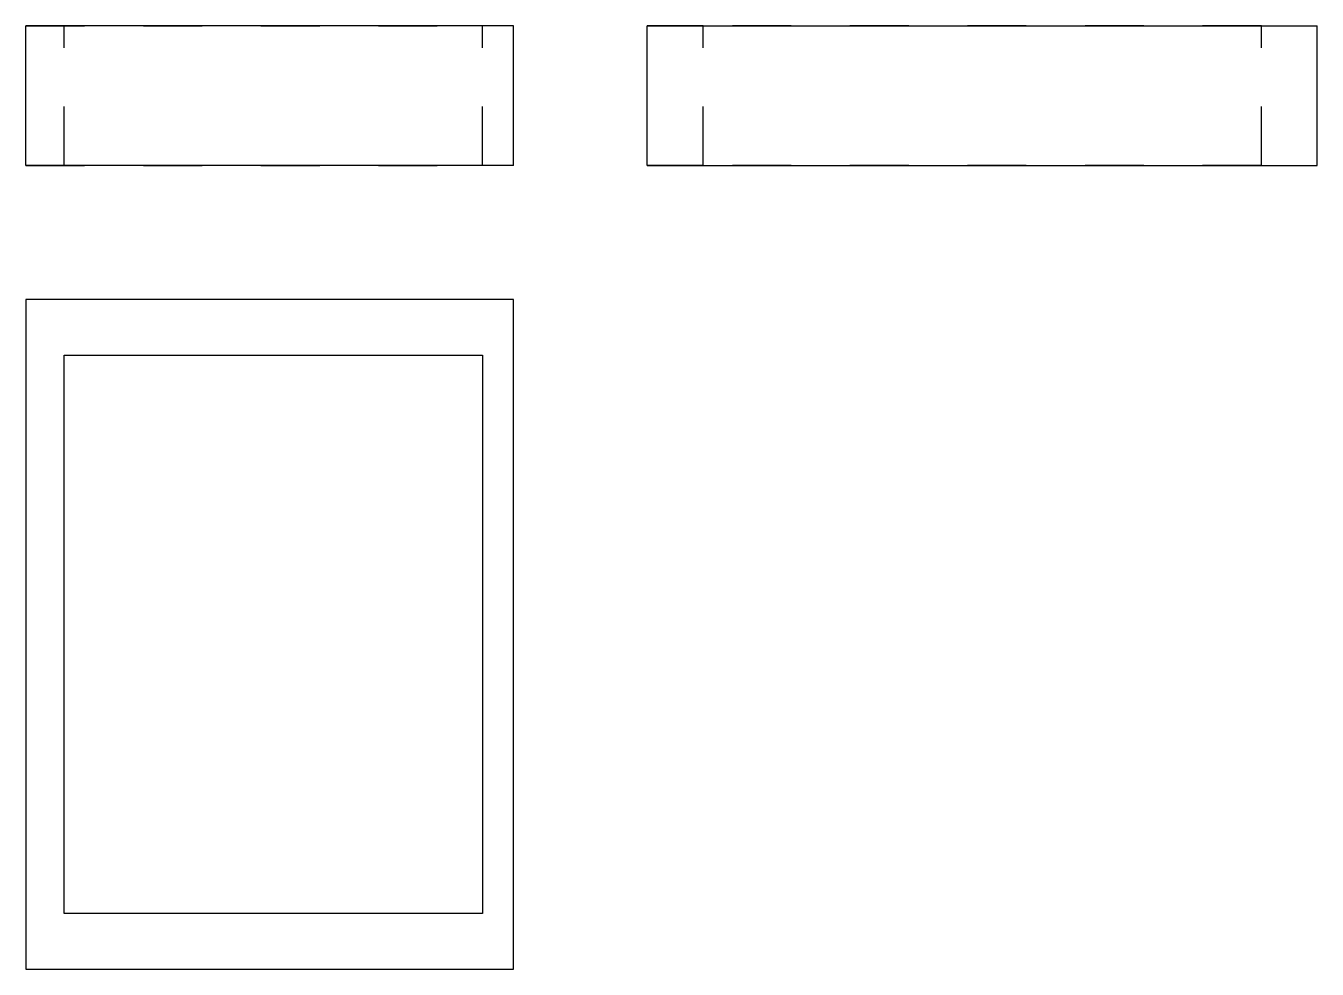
# Model space of a CAD drawing. Extents: x 0 to 2.2, y 0 to 1.61.
import ezdxf

# ---------------------------------------------------------------- set-up
doc = ezdxf.new("R2010")
doc.units = 0
doc.linetypes.add('HIDDEN', pattern=[0.056986, 0.03801, -0.018976])
for name, color, linetype in [('FRONT', 7, 'CONTINUOUS'), ('FRONT_HID', 7, 'HIDDEN'), ('LEFT', 7, 'CONTINUOUS'), ('LEFT_HID', 7, 'HIDDEN'), ('TOP', 7, 'CONTINUOUS')]:
    doc.layers.add(name, color=color, linetype=linetype)

msp = doc.modelspace()

# ---------------------------------------------------------------- linework, layer by layer
at = {"layer": 'FRONT'}
for p, q in [((0, 1.367665), (0, 1.605106)), ((0.064954, 1.605106), (0, 1.605106)), ((0.77728, 1.605106), (0.064954, 1.605106)), ((0.829484, 1.605106), (0.77728, 1.605106)), ((0.829484, 1.367665), (0.829484, 1.605106)), ((0.064954, 1.367665), (0, 1.367665)), ((0.77728, 1.367665), (0.064954, 1.367665)), ((0.829484, 1.367665), (0.77728, 1.367665))]:
    msp.add_line(p, q, dxfattribs=at)
at = {"layer": 'FRONT_HID', "linetype": 'HIDDEN'}
for p, q in [((0, 1.605106), (0.77728, 1.605106)), ((0.064954, 1.367665), (0.064954, 1.605106)), ((0.064954, 1.367665), (0.064954, 1.605106)), ((0.77728, 1.367665), (0.77728, 1.605106)), ((0.77728, 1.367665), (0.77728, 1.605106)), ((0, 1.367665), (0.77728, 1.367665))]:
    msp.add_line(p, q, dxfattribs=at)
at = {"layer": 'LEFT'}
for p, q in [((1.057428, 1.367665), (1.057428, 1.605106)), ((1.057428, 1.605106), (2.102172, 1.605106)), ((2.102172, 1.605106), (2.197149, 1.605106)), ((2.197149, 1.367665), (2.197149, 1.605106)), ((1.057428, 1.367665), (2.102172, 1.367665)), ((2.102172, 1.367665), (2.197149, 1.367665))]:
    msp.add_line(p, q, dxfattribs=at)
at = {"layer": 'LEFT_HID', "linetype": 'HIDDEN'}
for p, q in [((1.057428, 1.605106), (1.152405, 1.605106)), ((1.152405, 1.605106), (1.057428, 1.605106)), ((1.152405, 1.605106), (1.057428, 1.605106)), ((2.102172, 1.605106), (1.152405, 1.605106)), ((2.102172, 1.605106), (1.152405, 1.605106)), ((1.152405, 1.605106), (2.102172, 1.605106)), ((1.152405, 1.367665), (1.152405, 1.605106)), ((1.152405, 1.367665), (1.152405, 1.605106)), ((2.102172, 1.367665), (2.102172, 1.605106)), ((2.102172, 1.367665), (2.102172, 1.605106)), ((1.057428, 1.367665), (1.152405, 1.367665)), ((1.152405, 1.367665), (1.057428, 1.367665)), ((1.152405, 1.367665), (1.057428, 1.367665)), ((2.102172, 1.367665), (1.152405, 1.367665)), ((2.102172, 1.367665), (1.152405, 1.367665)), ((1.152405, 1.367665), (2.102172, 1.367665))]:
    msp.add_line(p, q, dxfattribs=at)
at = {"layer": 'TOP'}
for p, q in [((0, 1.139721), (0, 0.094977)), ((0.064954, 1.139721), (0, 1.139721)), ((0.77728, 1.139721), (0.064954, 1.139721)), ((0.829484, 1.139721), (0.77728, 1.139721)), ((0.829484, 1.044744), (0.829484, 1.139721)), ((0.064954, 0.094977), (0.064954, 1.044744)), ((0.064954, 1.044744), (0.77728, 1.044744)), ((0.77728, 1.044744), (0.77728, 0.094977)), ((0.829484, 0.094977), (0.829484, 1.044744)), ((0, 0.094977), (0, 0)), ((0.77728, 0.094977), (0.064954, 0.094977)), ((0.829484, 0), (0.829484, 0.094977)), ((0, 0), (0.77728, 0)), ((0.77728, 0), (0.829484, 0))]:
    msp.add_line(p, q, dxfattribs=at)

doc.saveas('drawing.dxf')
